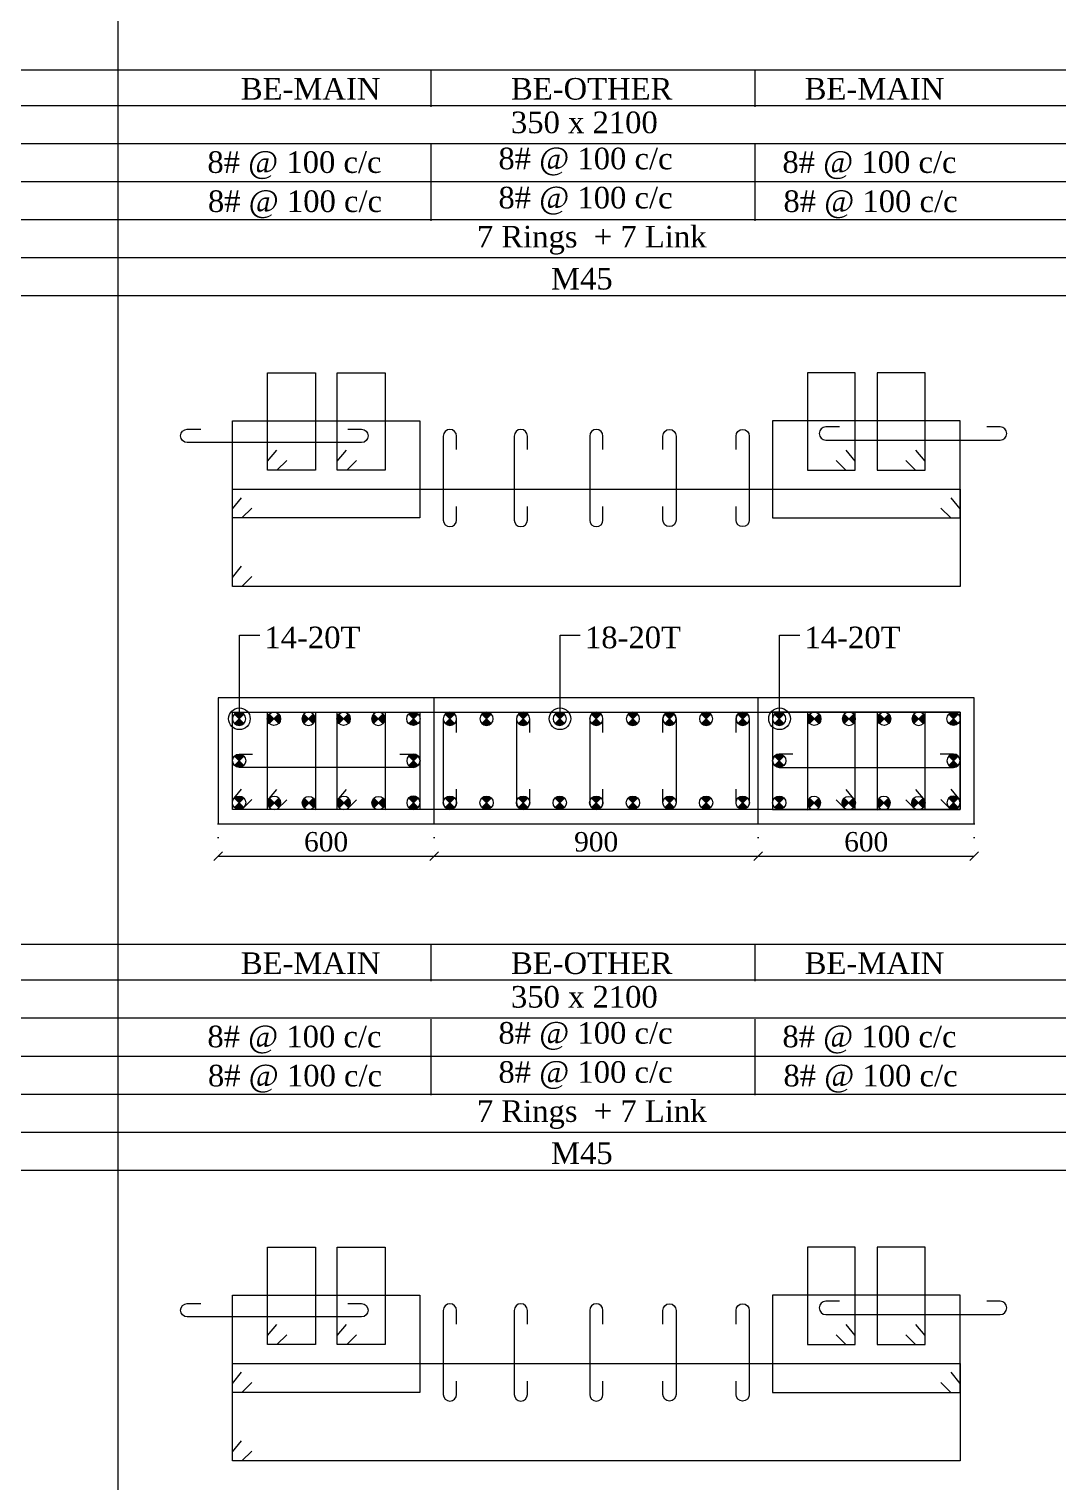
# Model space of a CAD drawing. Header units: millimetres. Extents: x 303 to 27724, y 300 to 68956.
# Drawn here: x 4978 to 7835, y 21957 to 25991 of the extents above; entities that cross this region are included whole.
import ezdxf

# ---------------------------------------------------------------- set-up
doc = ezdxf.new("R2010")
doc.units = ezdxf.units.MM
doc.linetypes.add('( Hidden )', pattern=[0.375, 0.25, -0.125])
doc.linetypes.add('DOT2', pattern=[0.125, 0, -0.125])
doc.layers.get('Defpoints').update_dxf_attribs({"lineweight": 0})
for name, color, linetype, lineweight in [('S-COL. STEEL DIA', 1, 'Continuous', 9), ('S-DIM FOOTING', 7, 'Continuous', 0), ('S-SECTION', 5, 'Continuous', 0), ('S-SECTION MARK', 7, 'Continuous', 0), ('S-SHEET', 7, 'Continuous', 0), ('S-STEEL', 1, 'Continuous', 9), ('S-STEEL-1', 1, 'Continuous', 0), ('S-STEEL-1 C.S.', 106, 'Continuous', 0), ('S-TEXT', 7, 'Continuous', 0)]:
    doc.layers.add(name, color=color, linetype=linetype, lineweight=lineweight)
doc.styles.add('AR', font='ARIALUNI.TTF', dxfattribs={"width": 0.8})
doc.styles.add('S-ROMANS', font='times.ttf')
doc.styles.add('TEXT', font='times.ttf')
doc.dimstyles.new('100', dxfattribs={"dimtxt": 180, "dimasz": 80, "dimexe": 0.18, "dimexo": 0.0625, "dimgap": 1, "dimtad": 1, "dimdec": 0, "dimzin": 0, "dimdsep": 46, "dimtxsty": 'AR', "dimblk": 'DOT', "dimcen": 0.09, "dimse1": 1, "dimse2": 1, "dimclrd": 50, "dimclrt": 256, "dimadec": 0, "dimazin": 0, "dimtfac": 1, "dimtdec": 0, "dimtix": 1, "dimtofl": 0, "dimtmove": 2, "dimatfit": 0, "dimfxl": 1, "dimtolj": 1, "dimtzin": 0, "dimlwd": -1, "dimarcsym": 0})
doc.dimstyles.new('SETU', dxfattribs={"dimtxt": 230, "dimasz": 0.2, "dimexe": 0.1, "dimexo": 0.1, "dimgap": 0.05, "dimtad": 1, "dimdec": 0, "dimzin": 0, "dimdsep": 46, "dimtxsty": 'TEXT', "dimblk": 'OBLIQUE', "dimcen": 0.09, "dimdle": 0.1, "dimclrd": 4, "dimclre": 256, "dimclrt": 256, "dimadec": 1, "dimazin": 0, "dimtfac": 1, "dimtdec": 0, "dimtix": 1, "dimtofl": 0, "dimtmove": 2, "dimatfit": 0, "dimfxl": 1, "dimtolj": 1, "dimtzin": 0, "dimlwd": -1, "dimlwe": -1, "dimarcsym": 1})

# ---------------------------------------------------------------- blocks, each defined once
blk = doc.blocks.new('_Oblique')
at = {"color": 0, "linetype": 'ByBlock', "lineweight": -2}
blk.add_line((-0.5, -0.5), (0.5, 0.5), dxfattribs=at)
blk = doc.blocks.new('*D1830')
at = {"layer": 'Defpoints', "color": 0}
for p in [(5502.4, 23784.5), (6102.4, 23784.5), (6102.4, 23694.6)]:
    blk.add_point(p, dxfattribs=at)
at = {"layer": 'S-DIM FOOTING', "linetype": 'DOT2', "ltscale": 300}
for p, q in [((5502.4, 23784.3), (5502.4, 23694.5)), ((6102.4, 23784.3), (6102.4, 23694.5))]:
    blk.add_line(p, q, dxfattribs=at)
at = {"layer": 'S-DIM FOOTING', "ltscale": 300}
blk.add_line((5502.3, 23694.6), (6102.6, 23694.6), dxfattribs=at)
at = {"layer": 'S-DIM FOOTING', "linetype": 'ByBlock', "xscale": 24, "yscale": 24, "zscale": 24, "rotation": 180}
blk.add_blockref('_Oblique', (5502.4, 23694.6), dxfattribs=at)
at = {"layer": 'S-DIM FOOTING', "linetype": 'ByBlock', "xscale": 24, "yscale": 24, "zscale": 24}
blk.add_blockref('_Oblique', (6102.4, 23694.6), dxfattribs=at)
at = {"layer": 'S-DIM FOOTING', "insert": (5802.4, 23734.1), "char_height": 54, "attachment_point": 5, "style": 'TEXT'}
blk.add_mtext('\\A1;600', dxfattribs=at)
blk = doc.blocks.new('*D1831')
at = {"layer": 'Defpoints', "color": 0}
for p in [(6102.4, 23784.5), (7002.4, 23784.5), (7002.4, 23694.6)]:
    blk.add_point(p, dxfattribs=at)
at = {"layer": 'S-DIM FOOTING', "linetype": 'DOT2', "ltscale": 300}
for p, q in [((6102.4, 23784.3), (6102.4, 23694.5)), ((7002.4, 23784.3), (7002.4, 23694.5))]:
    blk.add_line(p, q, dxfattribs=at)
at = {"layer": 'S-DIM FOOTING', "ltscale": 300}
blk.add_line((6102.3, 23694.6), (7002.6, 23694.6), dxfattribs=at)
at = {"layer": 'S-DIM FOOTING', "linetype": 'ByBlock', "xscale": 24, "yscale": 24, "zscale": 24, "rotation": 180}
blk.add_blockref('_Oblique', (6102.4, 23694.6), dxfattribs=at)
at = {"layer": 'S-DIM FOOTING', "linetype": 'ByBlock', "xscale": 24, "yscale": 24, "zscale": 24}
blk.add_blockref('_Oblique', (7002.4, 23694.6), dxfattribs=at)
at = {"layer": 'S-DIM FOOTING', "insert": (6552.4, 23734.1), "char_height": 54, "attachment_point": 5, "style": 'TEXT'}
blk.add_mtext('\\A1;900', dxfattribs=at)
blk = doc.blocks.new('*D1832')
at = {"layer": 'Defpoints', "color": 0}
for p in [(7002.4, 23784.5), (7602.4, 23784.5), (7602.4, 23694.6)]:
    blk.add_point(p, dxfattribs=at)
at = {"layer": 'S-DIM FOOTING', "linetype": 'DOT2', "ltscale": 300}
for p, q in [((7002.4, 23784.3), (7002.4, 23694.5)), ((7602.4, 23784.3), (7602.4, 23694.5))]:
    blk.add_line(p, q, dxfattribs=at)
at = {"layer": 'S-DIM FOOTING', "ltscale": 300}
blk.add_line((7002.3, 23694.6), (7602.6, 23694.6), dxfattribs=at)
at = {"layer": 'S-DIM FOOTING', "linetype": 'ByBlock', "xscale": 24, "yscale": 24, "zscale": 24, "rotation": 180}
blk.add_blockref('_Oblique', (7002.4, 23694.6), dxfattribs=at)
at = {"layer": 'S-DIM FOOTING', "linetype": 'ByBlock', "xscale": 24, "yscale": 24, "zscale": 24}
blk.add_blockref('_Oblique', (7602.4, 23694.6), dxfattribs=at)
at = {"layer": 'S-DIM FOOTING', "insert": (7302.4, 23734.1), "char_height": 54, "attachment_point": 5, "style": 'TEXT'}
blk.add_mtext('\\A1;600', dxfattribs=at)
blk = doc.blocks.new('*U18')
at = {"layer": 'S-COL. STEEL DIA'}
h = blk.add_hatch(color=256, dxfattribs=at)
h.dxf.hatch_style = 1
h.paths.add_polyline_path([(0, 0), (0, -18.5, 0.198912), (13, -13)])
h.paths.add_polyline_path([(0, 0), (-13, -13, 0.198912), (0, -18.5)])
h.paths.add_polyline_path([(0, 18.5, 0.198912), (-13, 13), (0, 0)])
h.paths.add_polyline_path([(13, 13, 0.198912), (0, 18.5), (0, 0)])
at = {"layer": 'S-COL. STEEL DIA', "lineweight": 5}
for p, q in [((-13, 13), (13, -13)), ((13, 13), (-13, -13))]:
    blk.add_line(p, q, dxfattribs=at)
blk.add_circle((0, 0), 18.5, dxfattribs=at)
blk = doc.blocks.new('_Dot')
at = {"linetype": 'ByBlock', "lineweight": -2}
blk.add_line((-0.5, 0), (-1, 0), dxfattribs=at)
at = {"linetype": 'ByBlock', "const_width": 0.5}
blk.add_lwpolyline([(-0.25, 0, 1), (0.25, 0, 1)], format="xyb", close=True, dxfattribs=at)

msp = doc.modelspace()

# ---------------------------------------------------------------- linework, layer by layer
at = {"layer": 'S-SECTION', "elevation": 0.5}
msp.add_lwpolyline([(7602.4, 23784.5), (7602.4, 24134.5), (5502.4, 24134.5), (5502.4, 23784.5)], close=True, dxfattribs=at)
at = {"layer": 'S-SHEET'}
for p, q in [((5224.3, 68956, -1.8), (5224.3, 299.8, -1.3)), ((303, 25878.1, 7.5), (27724.1, 25878.1, 7.5)), ((6092.9, 25875, -0.3), (6092.9, 25775.5, -0.3)), ((6992.9, 25875, -0.3), (6992.9, 25775.5, -0.3)), ((303, 25778.6, -0.6), (27724.1, 25778.6, -0.6)), ((303, 25673.4, -0.6), (27724.1, 25673.4, -0.6)), ((303, 25673.4, -0.6), (27724.1, 25673.4, -0.6)), ((6092.9, 25670.2, -0.3), (6092.9, 25458.9, -0.3)), ((6992.9, 25670.2, -0.3), (6992.9, 25458.9, -0.3)), ((303, 25567.6, -0.6), (27724.1, 25567.6, -0.6)), ((303, 25462.1, -0.6), (27724.1, 25462.1, -0.6)), ((303, 25356.6, -0.6), (27724.1, 25356.6, -0.6)), ((303, 23450.1, 7.5), (27724.1, 23450.1, 7.5)), ((6092.9, 23447, -0.3), (6092.9, 23347.4, -0.3)), ((6992.9, 23447, -0.3), (6992.9, 23347.4, -0.3)), ((303, 23350.6, -0.5), (27724.1, 23350.6, -0.5)), ((303, 23245.3, -0.5), (27724.1, 23245.3, -0.5)), ((303, 23245.3, -0.5), (27724.1, 23245.3, -0.5)), ((6092.9, 23242.2, -0.3), (6092.9, 23030.9, -0.3)), ((6992.9, 23242.2, -0.3), (6992.9, 23030.9, -0.3)), ((303, 23139.5, -0.5), (27724.1, 23139.5, -0.5)), ((303, 23034, -0.5), (27724.1, 23034, -0.5)), ((303, 22928.5, -0.5), (27724.1, 22928.5, -0.5))]:
    msp.add_line(p, q, dxfattribs=at)
at = {"layer": 'S-SHEET', "color": 0}
for p, q in [((303, 25251.1, -0.6), (27724.1, 25251.1, -0.6)), ((303, 22823, -0.5), (27724.1, 22823, -0.5))]:
    msp.add_line(p, q, dxfattribs=at)
at = {"layer": 'S-STEEL', "color": 3}
for points, elevation in [([(5863.1, 24879.9), (5900.8, 24879.9, -1), (5900.8, 24843), (5416.9, 24843, -1), (5416.9, 24879.9), (5454.1, 24879.9)], -0.2), ([(6164.8, 24823.3), (6164.8, 24861, 1), (6127.9, 24861), (6127.9, 24627.9, 1), (6164.8, 24627.9), (6164.8, 24665.1)], 0.2), ([(6361.7, 24823.3), (6361.7, 24861, 1), (6324.8, 24861), (6324.8, 24627.9, 1), (6361.7, 24627.9), (6361.7, 24665.1)], 0.2), ([(6571.3, 24823.3), (6571.3, 24861, 1), (6534.4, 24861), (6534.4, 24627.9, 1), (6571.3, 24627.9), (6571.3, 24665.1)], 0.2), ([(6737.6, 24823.3), (6737.6, 24861, -1), (6774.5, 24861), (6774.5, 24627.9, -1), (6737.6, 24627.9), (6737.6, 24665.1)], 0.2), ([(6940.8, 24823.3), (6940.8, 24861, -1), (6977.7, 24861), (6977.7, 24627.9, -1), (6940.8, 24627.9), (6940.8, 24665.1)], 0.2), ([(7228.1, 24886.5), (7190.4, 24886.5, 1), (7190.4, 24849.6), (7674.3, 24849.6, 1), (7674.3, 24886.5), (7637.1, 24886.5)], 0.2), ([(6164.8, 24038.3), (6164.8, 24076, 1), (6127.9, 24076), (6127.9, 23842.9, 1), (6164.8, 23842.9), (6164.8, 23880.1)], 0.2), ([(6368.1, 24038.3), (6368.1, 24076, 1), (6331.2, 24076), (6331.2, 23842.9, 1), (6368.1, 23842.9), (6368.1, 23880.1)], 0.2), ([(6571.3, 24038.3), (6571.3, 24076, 1), (6534.4, 24076), (6534.4, 23842.9, 1), (6571.3, 23842.9), (6571.3, 23880.1)], 0.2), ([(6737.6, 24038.3), (6737.6, 24076, -1), (6774.5, 24076), (6774.5, 23842.9, -1), (6737.6, 23842.9), (6737.6, 23880.1)], 0.2), ([(6940.8, 24038.3), (6940.8, 24076, -1), (6977.7, 24076), (6977.7, 23842.9, -1), (6940.8, 23842.9), (6940.8, 23880.1)], 0.2), ([(6007.1, 23977.9), (6044.8, 23977.9, -1), (6044.8, 23941), (5560.9, 23941, -1), (5560.9, 23977.9), (5598.1, 23977.9)], 0.2), ([(7098.6, 23977.9), (7060.9, 23977.9, 1), (7060.9, 23941), (7544.8, 23941, 1), (7544.8, 23977.9), (7507.6, 23977.9)], 0.2), ([(5863.1, 22451.9), (5900.8, 22451.9, -1), (5900.8, 22415), (5416.9, 22415, -1), (5416.9, 22451.9), (5454.1, 22451.9)], -0.3), ([(6164.8, 22395.2), (6164.8, 22433, 1), (6127.9, 22433), (6127.9, 22199.9, 1), (6164.8, 22199.9), (6164.8, 22237.1)], 0), ([(6361.7, 22395.2), (6361.7, 22433, 1), (6324.8, 22433), (6324.8, 22199.9, 1), (6361.7, 22199.9), (6361.7, 22237.1)], 0), ([(6571.3, 22395.2), (6571.3, 22433, 1), (6534.4, 22433), (6534.4, 22199.9, 1), (6571.3, 22199.9), (6571.3, 22237.1)], 0), ([(6737.6, 22395.2), (6737.6, 22433, -1), (6774.5, 22433), (6774.5, 22199.9, -1), (6737.6, 22199.9), (6737.6, 22237.1)], 0), ([(6940.8, 22395.2), (6940.8, 22433, -1), (6977.7, 22433), (6977.7, 22199.9, -1), (6940.8, 22199.9), (6940.8, 22237.1)], 0), ([(7228.1, 22458.5), (7190.4, 22458.5, 1), (7190.4, 22421.6), (7674.3, 22421.6, 1), (7674.3, 22458.5), (7637.1, 22458.5)], 0)]:
    msp.add_lwpolyline(points, format="xyb", dxfattribs=dict(at, elevation=elevation))
at = {"layer": 'S-STEEL', "color": 1}
for points, elevation in [([(5596, 24470.8), (5568.5, 24443.5), (5542.4, 24443.5), (5542.4, 24713.5), (7563.2, 24713.5), (7563.2, 24443.5), (5542.4, 24443.5), (5542.4, 24468.5), (5567.6, 24499.4)], 0.5), ([(5596, 23851.8), (5568.5, 23824.5), (5542.4, 23824.5), (5542.4, 24094.5), (7563.2, 24094.5), (7563.2, 23824.5), (5542.4, 23824.5), (5542.4, 23849.5), (5567.6, 23880.4)], 0.5), ([(5596, 22042.7), (5568.5, 22015.4), (5542.4, 22015.4), (5542.4, 22285.4), (7563.2, 22285.4), (7563.2, 22015.4), (5542.4, 22015.4), (5542.4, 22040.4), (5567.6, 22071.3)], 0.4)]:
    msp.add_lwpolyline(points, dxfattribs=dict(at, elevation=elevation))
at = {"layer": 'S-STEEL-1', "color": 41}
for points, elevation in [([(5693.5, 24793.6), (5666, 24766.3), (5640, 24766.3), (5640, 25036.8), (5772.8, 25036.5), (5772.8, 24766), (5640, 24766.3), (5640, 24791.3), (5665.2, 24822.2)], 0.2), ([(5887.1, 24793.6), (5859.6, 24766.3), (5833.6, 24766.3), (5833.6, 25036.8), (5966.3, 25036.5), (5966.3, 24766), (5833.6, 24766.3), (5833.6, 24791.3), (5858.7, 24822.2)], 0.2), ([(7218.6, 24793.6), (7246.1, 24766.3), (7272.1, 24766.3), (7272.1, 25036.8), (7139.4, 25036.5), (7139.4, 24766), (7272.1, 24766.3), (7272.1, 24791.3), (7246.9, 24822.2)], 0.2), ([(7412.1, 24793.6), (7439.7, 24766.3), (7465.7, 24766.3), (7465.7, 25036.8), (7332.9, 25036.5), (7332.9, 24766), (7465.7, 24766.3), (7465.7, 24791.3), (7440.5, 24822.2)], 0.2), ([(5693.5, 23851), (5666, 23823.7), (5640, 23823.7), (5640, 24094.2), (5772.8, 24093.9), (5772.8, 23823.4), (5640, 23823.7), (5640, 23848.7), (5665.2, 23879.6)], 0.2), ([(5887.1, 23851), (5859.6, 23823.7), (5833.6, 23823.7), (5833.6, 24094.2), (5966.3, 24093.9), (5966.3, 23823.4), (5833.6, 23823.7), (5833.6, 23848.7), (5858.7, 23879.6)], 0.2), ([(7218.6, 23851), (7246.1, 23823.7), (7272.1, 23823.7), (7272.1, 24094.2), (7139.4, 24093.9), (7139.4, 23823.4), (7272.1, 23823.7), (7272.1, 23848.7), (7246.9, 23879.6)], 0.2), ([(7412.1, 23851), (7439.7, 23823.7), (7465.7, 23823.7), (7465.7, 24094.2), (7332.9, 24093.9), (7332.9, 23823.4), (7465.7, 23823.7), (7465.7, 23848.7), (7440.5, 23879.6)], 0.2), ([(5693.5, 22365.5), (5666, 22338.2), (5640, 22338.2), (5640, 22608.7), (5772.8, 22608.5), (5772.8, 22338), (5640, 22338.2), (5640, 22363.2), (5665.2, 22394.1)], 0), ([(5887.1, 22365.5), (5859.6, 22338.2), (5833.6, 22338.2), (5833.6, 22608.7), (5966.3, 22608.5), (5966.3, 22338), (5833.6, 22338.2), (5833.6, 22363.2), (5858.7, 22394.1)], 0), ([(7218.6, 22365.5), (7246.1, 22338.2), (7272.1, 22338.2), (7272.1, 22608.7), (7139.4, 22608.5), (7139.4, 22338), (7272.1, 22338.2), (7272.1, 22363.2), (7246.9, 22394.1)], 0), ([(7412.1, 22365.5), (7439.7, 22338.2), (7465.7, 22338.2), (7465.7, 22608.7), (7332.9, 22608.5), (7332.9, 22338), (7465.7, 22338.2), (7465.7, 22363.2), (7440.5, 22394.1)], 0)]:
    msp.add_lwpolyline(points, dxfattribs=dict(at, elevation=elevation))
at = {"layer": 'S-STEEL-1', "color": 6}
for points, elevation in [([(5596, 24660.9), (5568.4, 24633.6), (5542.4, 24633.6), (5542.4, 24903.6), (6063.2, 24903.6), (6063.2, 24633.6), (5542.4, 24633.6), (5542.4, 24658.6), (5567.6, 24689.5)], 0.2), ([(7509.7, 24660.9), (7537.2, 24633.6), (7563.2, 24633.6), (7563.2, 24903.6), (7042.4, 24903.6), (7042.4, 24633.6), (7563.2, 24633.6), (7563.2, 24658.6), (7538.1, 24689.5)], 0.2), ([(5596, 23851.8), (5568.4, 23824.5), (5542.4, 23824.5), (5542.4, 24094.5), (6063.2, 24094.5), (6063.2, 23824.5), (5542.4, 23824.5), (5542.4, 23849.5), (5567.6, 23880.4)], 0.2), ([(7509.7, 23851.8), (7537.2, 23824.5), (7563.2, 23824.5), (7563.2, 24094.5), (7042.4, 24094.5), (7042.4, 23824.5), (7563.2, 23824.5), (7563.2, 23849.5), (7538.1, 23880.4)], 0.2), ([(5596, 22232.8), (5568.4, 22205.5), (5542.4, 22205.5), (5542.4, 22475.5), (6063.2, 22475.5), (6063.2, 22205.5), (5542.4, 22205.5), (5542.4, 22230.5), (5567.6, 22261.4)], 0), ([(7509.7, 22232.8), (7537.2, 22205.5), (7563.2, 22205.5), (7563.2, 22475.5), (7042.4, 22475.5), (7042.4, 22205.5), (7563.2, 22205.5), (7563.2, 22230.5), (7538.1, 22261.4)], 0)]:
    msp.add_lwpolyline(points, dxfattribs=dict(at, elevation=elevation))
at = {"layer": 'S-STEEL-1 C.S.', "color": 8, "linetype": '( Hidden )'}
for p, q in [((6102.4, 23784.5, 0.5), (6102.4, 24134.5, 0.5)), ((7002.4, 23784.5, 0.2), (7002.4, 24134.5, 0.2))]:
    msp.add_line(p, q, dxfattribs=at)

# ---------------------------------------------------------------- block references
at = {"layer": 'S-COL. STEEL DIA', "xscale": -1}
for p, rotation in [((5560.9, 24076, 0.2), 180), ((5753.8, 24076, 0.2), 90.19403361430274), ((5947.4, 24076, 0.2), 90.19403361430274), ((6146.4, 24076, 0.2), 180), ((6248, 24076, 0.2), 180), ((6349.6, 24076, 0.2), 180), ((6451.2, 24076, 0.2), 180), ((6552.8, 24076, 0.2), 180), ((6654.4, 24076, 0.2), 180), ((6756.1, 24076, 0.2), 180), ((6857.7, 24076, 0.2), 180), ((6959.3, 24076, 0.2), 180), ((7060.9, 24076, 0.2), 180), ((7254.5, 24076, 0.2), 89.80596638569695), ((7448, 24076, 0.2), 89.80596638569695), ((5658.5, 23842.1, 0.2), 270.1940336143028), ((5852, 23842.1, 0.2), 270.1940336143028), ((7157.5, 23842.1, 0.2), 269.8059663856972), ((7351.1, 23842.1, 0.2), 269.8059663856972)]:
    msp.add_blockref('*U18', p, dxfattribs=dict(at, rotation=rotation))
at = {"layer": 'S-COL. STEEL DIA'}
for p, rotation in [((5657.7, 24076, 0.2), 270.194033614303), ((5851.2, 24076, 0.2), 270.194033614303), ((6044.8, 24076, 0.2), 180), ((7158.3, 24076, 0.2), 269.8059663856972), ((7351.9, 24076, 0.2), 269.8059663856972), ((7544.8, 24076, 0.2), 180), ((5754.6, 23842.1, 0.2), 90.19403361430281), ((5948.2, 23842.1, 0.2), 90.19403361430281), ((7253.7, 23842.1, 0.2), 89.80596638569716), ((7447.2, 23842.1, 0.2), 89.80596638569716)]:
    msp.add_blockref('*U18', p, dxfattribs=dict(at, rotation=rotation))
for p in [(5560.9, 23959.5, 0.2), (7060.9, 23959.5, 0.2), (5560.9, 23842.9, 0.2), (6146.4, 23842.9, 0.2), (6248, 23842.9, 0.2), (6349.6, 23842.9, 0.2), (6451.2, 23842.9, 0.2), (6552.8, 23842.9, 0.2), (6654.4, 23842.9, 0.2), (6756.1, 23842.9, 0.2), (6857.7, 23842.9, 0.2), (6959.3, 23842.9, 0.2), (7060.9, 23842.9, 0.2)]:
    msp.add_blockref('*U18', p, dxfattribs=at)
at = {"layer": 'S-COL. STEEL DIA', "xscale": -1}
for p in [(6044.8, 23959.5, 0.2), (7544.8, 23959.5, 0.2), (6044.8, 23842.9, 0.2), (7544.8, 23842.9, 0.2)]:
    msp.add_blockref('*U18', p, dxfattribs=at)

# ---------------------------------------------------------------- texts
at = {"layer": 'S-TEXT', "style": 'S-ROMANS'}
for s, p in [('BE-MAIN ', (5565.7, 25795.2, -0.3)), ('BE-OTHER', (6316, 25795.2, -0.3)), ('BE-MAIN ', (7131.6, 25795.2, -0.3)), ('350 x 2100', (6315.7, 25702, -0.3)), ('8# @ 100 c/c', (6281, 25601.7, -0.3)), ('8# @ 100 c/c', (5472.7, 25591.7, -0.3)), ('8# @ 100 c/c', (7069.6, 25591.7, -0.3)), ('8# @ 100 c/c', (5474.2, 25483.1, -0.3)), ('8# @ 100 c/c', (6281, 25493.1, -0.3)), ('8# @ 100 c/c', (7072.5, 25483.1, -0.3)), ('7 Rings  + 7 Link', (6221.2, 25384.6, -0.3)), ('M45', (6427.1, 25267.9, -0.3)), ('BE-MAIN ', (5565.7, 23367.2, -0.3)), ('BE-OTHER', (6316, 23367.2, -0.3)), ('BE-MAIN ', (7131.6, 23367.2, -0.3)), ('350 x 2100', (6315.7, 23273.9, -0.3)), ('8# @ 100 c/c', (5472.7, 23163.7, -0.3)), ('8# @ 100 c/c', (6281, 23173.7, -0.3)), ('8# @ 100 c/c', (7069.6, 23163.7, -0.3)), ('8# @ 100 c/c', (6281, 23065.1, -0.3)), ('8# @ 100 c/c', (5474.2, 23055.1, -0.3)), ('8# @ 100 c/c', (7072.5, 23055.1, -0.3)), ('7 Rings  + 7 Link', (6221.2, 22956.6, -0.3)), ('M45', (6427.1, 22839.8, -0.3))]:
    msp.add_text(s, height=60, dxfattribs=at).set_placement(p)
at = {"layer": 'S-TEXT', "color": 7, "style": 'TEXT'}
for s, p in [('14-20T', (5631, 24271.8, 0.2)), ('18-20T', (6521.3, 24271.8, 0.2)), ('14-20T', (7131, 24271.8, 0.2))]:
    msp.add_text(s, height=60, dxfattribs=at).set_placement(p)

# ---------------------------------------------------------------- dimensions: what is measured, and where the dimension line sits
at = {"layer": 'S-DIM FOOTING', "ltscale": 300}
for base, p1, p2, picture, middle in [((6102.4, 23694.6, 0.2), (5502.4, 23784.5, 0.5), (6102.4, 23784.5, 0.5), '*D1830', (5802.4, 23734.1, 0.2)), ((7002.4, 23694.6, 0.2), (6102.4, 23784.5, 0.5), (7002.4, 23784.5, 0.2), '*D1831', (6552.4, 23734.1, 0.2)), ((7602.4, 23694.6, -0.2), (7002.4, 23784.5, 0.2), (7602.4, 23784.5, 0.5), '*D1832', (7302.4, 23734.1, -0.2))]:
    dim = msp.add_linear_dim(base=base, p1=p1, p2=p2, angle=180, dimstyle='SETU', override={"dimscale": 1.2, "dimtxt": 45, "dimasz": 20, "dimgap": 10, "dimblk1": 'Oblique', "dimblk2": 'Oblique', "dimsah": 1, "dimclrd": 256, "dimarcsym": 1}, dxfattribs=at)
    dim.commit()
    dim.dimension.update_dxf_attribs({"geometry": picture, "text_midpoint": middle})

# ---------------------------------------------------------------- leaders
at = {"layer": 'S-SECTION MARK'}
for points in [[(5561.7, 24076, 0.5), (5561.7, 24307.7, 0.5), (5618.1, 24307.7, 0.5)], [(6452, 24076, 0.5), (6452, 24307.7, 0.5), (6508.4, 24307.7, 0.5)], [(7061.7, 24076, 0.5), (7061.7, 24307.7, 0.5), (7118.1, 24307.7, 0.5)]]:
    msp.add_leader(points, dimstyle='100', override={"dimasz": 60, "dimtad": 0, "dimclrd": 256, "dimldrblk": 'DotBlank', "dimfxl": 50, "dimfxlon": 1, "dimarcsym": 1}, dxfattribs=at)

doc.saveas('drawing.dxf')
